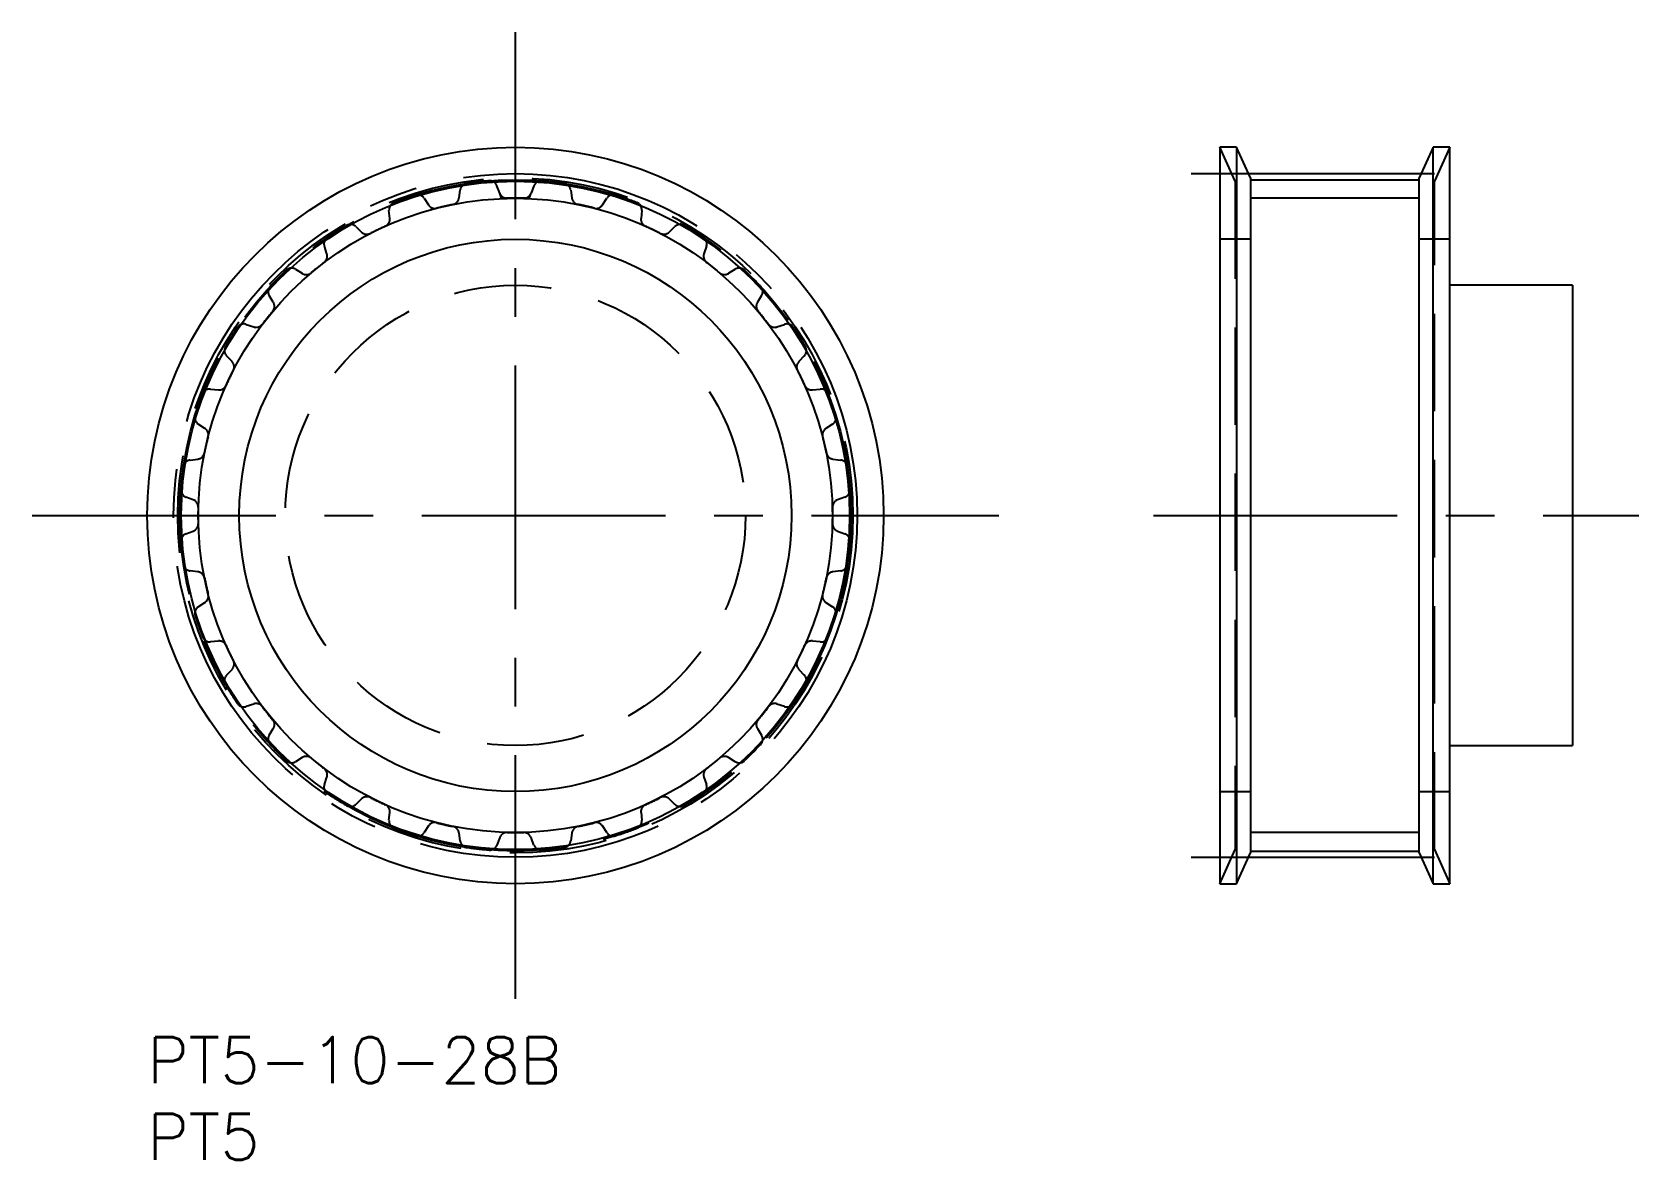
# Model space of a CAD drawing. Extents: x -7 to 97, y -8 to 66.
import ezdxf

# ---------------------------------------------------------------- set-up
doc = ezdxf.new("R2010")
doc.units = 0
doc.header["$LTSCALE"] = 0.5
for name, pattern in [('CENTER', [50.8, 31.75, -6.35, 6.35, -6.35]), ('DASHED', [19.05, 12.7, -6.35]), ('PHANTOM', [63.5, 31.75, -6.35, 6.35, -6.35, 6.35, -6.35])]:
    doc.linetypes.add(name, pattern=pattern)
for name, color, linetype in [('MSM_CENTER', 1, 'CENTER'), ('MSM_CONTINUOUS', 7, 'CONTINUOUS'), ('MSM_DASHED', 4, 'DASHED'), ('MSM_IMAGINARY', 6, 'PHANTOM'), ('MSM_NARROW', 5, 'CONTINUOUS'), ('MSM_PART_NUMBER', 7, 'CONTINUOUS')]:
    doc.layers.add(name, color=color, linetype=linetype)
doc.styles.get("Standard").update_dxf_attribs({"font": 'txt.shx', "height": 3, "bigfont": 'bigfont.shx'})

msp = doc.modelspace()

# ---------------------------------------------------------------- linework, layer by layer
at = {"layer": 'MSM_CENTER'}
for p, q in [((24, 2.5), (24, 65.5)), ((68.04, 56.28), (86.79, 56.28)), ((-7.5, 34), (55.5, 34)), ((65.6, 34), (97.23, 34)), ((68.04, 11.72), (86.79, 11.72))]:
    msp.add_line(p, q, dxfattribs=at)
msp.add_circle((24, 34), 22.28, dxfattribs=at)
at = {"layer": 'MSM_CONTINUOUS'}
for p, q in [((71.01, 58), (69.91, 58)), ((69.91, 58), (69.91, 10)), ((71.91, 56), (71.01, 58)), ((71.01, 58), (71.01, 10)), ((83.82, 58), (82.91, 56)), ((84.91, 58), (83.82, 58)), ((83.82, 10), (83.82, 58)), ((84.91, 10), (84.91, 58)), ((71.91, 56), (71.91, 12)), ((71.91, 55.87), (82.91, 55.87)), ((82.91, 12), (82.91, 56)), ((92.91, 49), (84.91, 49)), ((92.91, 49), (92.91, 19)), ((84.91, 19), (92.91, 19)), ((71.01, 10), (71.91, 12)), ((71.91, 12.13), (82.91, 12.13)), ((82.91, 12), (83.82, 10)), ((69.91, 10), (71.01, 10)), ((83.82, 10), (84.91, 10))]:
    msp.add_line(p, q, dxfattribs=at)
for radius in [24, 21.78, 18]:
    msp.add_circle((24, 34), radius, dxfattribs=at)
at = {"layer": 'MSM_DASHED'}
for p, q in [((70.91, 55.78), (69.91, 58)), ((84.91, 58), (83.91, 55.78)), ((70.91, 55.78), (70.91, 12.22)), ((83.91, 12.22), (83.91, 55.78)), ((18.05, 54.67), (18.33, 54.24)), ((20.33, 54.7), (20.39, 55.21)), ((22.98, 55), (22.8, 55.48)), ((25.2, 55.48), (25.02, 55)), ((27.61, 55.21), (27.67, 54.7)), ((29.67, 54.24), (29.95, 54.67)), ((15.81, 53.36), (15.76, 53.87)), ((32.24, 53.87), (32.19, 53.36)), ((13.6, 52.83), (13.97, 52.47)), ((34.03, 52.47), (34.4, 52.83)), ((11.71, 51.05), (11.55, 51.54)), ((36.45, 51.54), (36.29, 51.05)), ((71.91, 52), (69.91, 52)), ((84.91, 52), (82.91, 52)), ((9.67, 50.05), (10.11, 49.78)), ((37.89, 49.78), (38.33, 50.05)), ((8.22, 47.89), (7.95, 48.33)), ((40.05, 48.33), (39.78, 47.89)), ((6.46, 46.45), (6.95, 46.29)), ((41.05, 46.29), (41.54, 46.45)), ((5.53, 44.03), (5.17, 44.4)), ((42.83, 44.4), (42.47, 44.03)), ((4.13, 42.24), (4.64, 42.19)), ((43.36, 42.19), (43.87, 42.24)), ((3.76, 39.67), (3.33, 39.95)), ((44.67, 39.95), (44.24, 39.67)), ((2.79, 37.61), (3.3, 37.67)), ((44.7, 37.67), (45.21, 37.61)), ((3, 35.02), (2.52, 35.2)), ((45.48, 35.2), (45, 35.02)), ((2.52, 32.8), (3, 32.98)), ((45, 32.98), (45.48, 32.8)), ((3.3, 30.33), (2.79, 30.39)), ((45.21, 30.39), (44.7, 30.33)), ((3.33, 28.05), (3.76, 28.33)), ((44.24, 28.33), (44.67, 28.05)), ((4.64, 25.81), (4.13, 25.76)), ((43.87, 25.76), (43.36, 25.81)), ((5.17, 23.6), (5.53, 23.97)), ((42.47, 23.97), (42.83, 23.6)), ((6.95, 21.71), (6.46, 21.55)), ((41.54, 21.55), (41.05, 21.71)), ((7.95, 19.67), (8.22, 20.11)), ((39.78, 20.11), (40.05, 19.67)), ((10.11, 18.22), (9.67, 17.95)), ((38.33, 17.95), (37.89, 18.22)), ((11.55, 16.46), (11.71, 16.95)), ((36.29, 16.95), (36.45, 16.46)), ((69.91, 16), (71.91, 16)), ((82.91, 16), (84.91, 16)), ((13.97, 15.53), (13.6, 15.17)), ((34.4, 15.17), (34.03, 15.53)), ((15.76, 14.13), (15.81, 14.64)), ((18.33, 13.76), (18.05, 13.33)), ((29.95, 13.33), (29.67, 13.76)), ((32.19, 14.64), (32.24, 14.13)), ((20.39, 12.79), (20.33, 13.3)), ((22.98, 13), (22.8, 12.52)), ((25.2, 12.52), (25.02, 13)), ((27.67, 13.3), (27.61, 12.79)), ((69.91, 10), (70.91, 12.22)), ((83.91, 12.22), (84.91, 10))]:
    msp.add_line(p, q, dxfattribs=at)
for radius in [22, 15]:
    msp.add_circle((24, 34), radius, dxfattribs=at)
for centre, radius, start, end in [((20.89, 55.15), 0.5, 98.3756, 172.8571), ((24, 34), 21.88, 94.4816, 98.3756), ((22.33, 55.31), 0.5, 20, 94.4816), ((25.67, 55.31), 0.5, 85.5184, 160), ((24, 34), 21.87, 81.6244, 85.5184), ((27.11, 55.15), 0.5, 7.1429, 81.6244), ((24, 34), 21.88, 107.3387, 111.2327), ((17.63, 54.4), 0.5, 32.8571, 107.3387), ((19.83, 54.76), 0.5, 281.3569, 352.8571), ((23.45, 55.17), 0.5, 200, 271.5002), ((24, 34), 20.68, 88.4998, 91.5002), ((24.55, 55.17), 0.5, 268.4997, 340), ((28.17, 54.76), 0.5, 187.1429, 258.6431), ((30.37, 54.4), 0.5, 72.6613, 147.1429), ((24, 34), 21.87, 68.7673, 72.6613), ((16.26, 53.92), 0.5, 111.2327, 185.7143), ((18.75, 54.51), 0.5, 212.8571, 284.3574), ((24, 34), 20.67, 101.3569, 104.3574), ((24, 34), 20.68, 75.6426, 78.6431), ((29.25, 54.51), 0.5, 255.6426, 327.1429), ((31.74, 53.92), 0.5, 354.2857, 68.7673), ((24, 34), 21.87, 120.1959, 124.0898), ((13.25, 52.47), 0.5, 45.7143, 120.1959), ((14.32, 52.83), 0.5, 225.7143, 297.2145), ((24, 34), 20.67, 114.214, 117.2145), ((15.32, 53.31), 0.5, 294.214, 5.7143), ((32.68, 53.31), 0.5, 174.2857, 245.786), ((24, 34), 20.67, 62.7855, 65.786), ((33.68, 52.83), 0.5, 242.7855, 314.2857), ((34.75, 52.47), 0.5, 59.8041, 134.2857), ((24, 34), 21.87, 55.9102, 59.8041), ((12.02, 51.7), 0.5, 124.0898, 198.5714), ((35.98, 51.7), 0.5, 341.4286, 55.9102), ((24, 34), 20.68, 127.0712, 130.0717), ((11.24, 50.9), 0.5, 307.0712, 18.5714), ((36.76, 50.9), 0.5, 161.4286, 232.9288), ((24, 34), 20.67, 49.9283, 52.9288), ((24, 34), 21.87, 133.053, 136.947), ((9.41, 49.62), 0.5, 58.5714, 133.053), ((10.37, 50.2), 0.5, 238.5714, 310.0717), ((37.63, 50.2), 0.5, 229.9283, 301.4286), ((38.59, 49.62), 0.5, 46.947, 121.4286), ((24, 34), 21.87, 43.053, 46.947), ((8.38, 48.59), 0.5, 136.947, 211.4286), ((39.62, 48.59), 0.5, 328.5714, 43.053), ((24, 34), 20.67, 139.9283, 142.9288), ((7.8, 47.63), 0.5, 319.9283, 31.4286), ((40.2, 47.63), 0.5, 148.5714, 220.0717), ((24, 34), 20.67, 37.0712, 40.0717), ((24, 34), 21.87, 145.9102, 149.8041), ((6.3, 45.98), 0.5, 71.4286, 145.9102), ((7.1, 46.76), 0.5, 251.4286, 322.9288), ((40.9, 46.76), 0.5, 217.0712, 288.5714), ((41.7, 45.98), 0.5, 34.0898, 108.5714), ((24, 34), 21.87, 30.1959, 34.0898), ((5.53, 44.75), 0.5, 149.8041, 224.2857), ((5.17, 43.68), 0.5, 332.7855, 44.2857), ((42.83, 43.68), 0.5, 135.7143, 207.2145), ((42.47, 44.75), 0.5, 315.7143, 30.1959), ((24, 34), 20.68, 152.7855, 155.786), ((24, 34), 20.68, 24.214, 27.2145), ((24, 34), 21.87, 158.7673, 162.6613), ((4.08, 41.74), 0.5, 84.2857, 158.7673), ((4.69, 42.68), 0.5, 264.2857, 335.786), ((43.31, 42.68), 0.5, 204.214, 275.7143), ((43.92, 41.74), 0.5, 21.2327, 95.7143), ((24, 34), 21.87, 17.3387, 21.2327), ((3.6, 40.37), 0.5, 162.6613, 237.1429), ((44.4, 40.37), 0.5, 302.8571, 17.3387), ((24, 34), 20.68, 165.6426, 168.6431), ((3.49, 39.25), 0.5, 345.6426, 57.1429), ((44.51, 39.25), 0.5, 122.8571, 194.3574), ((24, 34), 20.68, 11.3569, 14.3574), ((3.24, 38.17), 0.5, 277.1429, 348.6431), ((44.76, 38.17), 0.5, 191.3569, 262.8571), ((24, 34), 21.87, 171.6244, 175.5184), ((2.85, 37.11), 0.5, 97.1429, 171.6244), ((45.15, 37.11), 0.5, 8.3756, 82.8571), ((24, 34), 21.87, 4.4816, 8.3756), ((2.69, 35.67), 0.5, 175.5184, 250), ((45.31, 35.67), 0.5, 290, 4.4816), ((2.83, 34.55), 0.5, 358.4997, 70), ((45.17, 34.55), 0.5, 110, 181.5002), ((24, 34), 20.68, 178.4998, 181.5002), ((24, 34), 20.68, 358.4998, 1.5002), ((2.69, 32.33), 0.5, 110, 184.4816), ((2.83, 33.45), 0.5, 290, 1.5002), ((45.17, 33.45), 0.5, 178.4997, 250), ((45.31, 32.33), 0.5, 355.5184, 70), ((24, 34), 21.87, 184.4816, 188.3756), ((24, 34), 21.87, 351.6244, 355.5184), ((2.85, 30.89), 0.5, 188.3756, 262.8571), ((45.15, 30.89), 0.5, 277.1429, 351.6244), ((3.24, 29.83), 0.5, 11.3569, 82.8571), ((24, 34), 20.67, 191.3569, 194.3574), ((24, 34), 20.68, 345.6426, 348.6431), ((44.76, 29.83), 0.5, 97.1429, 168.6431), ((3.49, 28.75), 0.5, 302.8571, 14.3574), ((44.51, 28.75), 0.5, 165.6426, 237.1429), ((3.6, 27.63), 0.5, 122.8571, 197.3387), ((24, 34), 21.87, 197.3387, 201.2327), ((24, 34), 21.87, 338.7673, 342.6613), ((44.4, 27.63), 0.5, 342.6613, 57.1429), ((4.08, 26.26), 0.5, 201.2327, 275.7143), ((4.69, 25.32), 0.5, 24.214, 95.7143), ((24, 34), 20.68, 204.214, 207.2145), ((24, 34), 20.67, 332.7855, 335.786), ((43.31, 25.32), 0.5, 84.2857, 155.786), ((43.92, 26.26), 0.5, 264.2857, 338.7673), ((5.17, 24.32), 0.5, 315.7143, 27.2145), ((42.83, 24.32), 0.5, 152.7855, 224.2857), ((5.53, 23.25), 0.5, 135.7143, 210.1959), ((42.47, 23.25), 0.5, 329.8041, 44.2857), ((24, 34), 21.87, 210.1959, 214.0898), ((24, 34), 21.87, 325.9102, 329.8041), ((6.3, 22.02), 0.5, 214.0898, 288.5714), ((7.1, 21.24), 0.5, 37.0712, 108.5714), ((24, 34), 20.68, 217.0712, 220.0717), ((24, 34), 20.68, 319.9283, 322.9288), ((40.9, 21.24), 0.5, 71.4286, 142.9288), ((41.7, 22.02), 0.5, 251.4286, 325.9102), ((7.8, 20.37), 0.5, 328.5714, 40.0717), ((40.2, 20.37), 0.5, 139.9283, 211.4286), ((8.38, 19.41), 0.5, 148.5714, 223.053), ((24, 34), 21.87, 223.053, 226.947), ((24, 34), 21.87, 313.053, 316.947), ((39.62, 19.41), 0.5, 316.947, 31.4286), ((9.41, 18.38), 0.5, 226.947, 301.4286), ((10.37, 17.8), 0.5, 49.9283, 121.4286), ((24, 34), 20.68, 229.9283, 232.9288), ((24, 34), 20.68, 307.0712, 310.0717), ((37.63, 17.8), 0.5, 58.5714, 130.0717), ((38.59, 18.38), 0.5, 238.5714, 313.053), ((11.24, 17.1), 0.5, 341.4286, 52.9288), ((36.76, 17.1), 0.5, 127.0712, 198.5714), ((12.02, 16.3), 0.5, 161.4286, 235.9102), ((24, 34), 21.87, 235.9102, 239.8041), ((24, 34), 21.87, 300.1959, 304.0898), ((35.98, 16.3), 0.5, 304.0898, 18.5714), ((13.25, 15.53), 0.5, 239.8041, 314.2857), ((14.32, 15.17), 0.5, 62.7855, 134.2857), ((24, 34), 20.68, 242.7855, 245.786), ((15.32, 14.69), 0.5, 354.2857, 65.786), ((32.68, 14.69), 0.5, 114.214, 185.7143), ((24, 34), 20.68, 294.214, 297.2145), ((33.68, 15.17), 0.5, 45.7143, 117.2145), ((34.75, 15.53), 0.5, 225.7143, 300.1959), ((16.26, 14.08), 0.5, 174.2857, 248.7673), ((18.75, 13.49), 0.5, 75.6426, 147.1429), ((24, 34), 20.68, 255.6426, 258.6431), ((19.83, 13.24), 0.5, 7.1429, 78.6431), ((28.17, 13.24), 0.5, 101.3569, 172.8571), ((24, 34), 20.68, 281.3569, 284.3574), ((29.25, 13.49), 0.5, 32.8571, 104.3574), ((31.74, 14.08), 0.5, 291.2327, 5.7143), ((24, 34), 21.87, 248.7673, 252.6613), ((17.63, 13.6), 0.5, 252.6613, 327.1429), ((20.89, 12.85), 0.5, 187.1429, 261.6244), ((23.45, 12.83), 0.5, 88.4997, 160), ((24, 34), 20.67, 268.4998, 271.5002), ((24.55, 12.83), 0.5, 20, 91.5002), ((27.11, 12.85), 0.5, 278.3756, 352.8571), ((30.37, 13.6), 0.5, 212.8571, 287.3387), ((24, 34), 21.87, 287.3387, 291.2327), ((24, 34), 21.87, 261.6244, 265.5184), ((22.33, 12.69), 0.5, 265.5184, 340), ((25.67, 12.69), 0.5, 200, 274.4816), ((24, 34), 21.87, 274.4816, 278.3756)]:
    msp.add_arc(centre, radius, start, end, dxfattribs=at)
at = {"layer": 'MSM_IMAGINARY'}
msp.add_circle((24, 34), 21.87, dxfattribs=at)
at = {"layer": 'MSM_NARROW'}
for p, q in [((23.1, 54.66), (22.98, 55)), ((24.9, 54.66), (25.02, 55)), ((82.91, 54.67), (71.91, 54.67)), ((82.91, 13.33), (71.91, 13.33))]:
    msp.add_line(p, q, dxfattribs=at)
msp.add_circle((24, 34), 20.67, dxfattribs=at)
for start, end in [(91.5002, 92.4949), (87.5051, 88.4998)]:
    msp.add_arc((24, 34), 20.68, start, end, dxfattribs=at)

# ---------------------------------------------------------------- texts
at = {"layer": 'MSM_PART_NUMBER'}
for s, p in [('PT5-10-28B', (0, -3)), ('PT5', (0, -8))]:
    msp.add_text(s, height=3, dxfattribs=at).set_placement(p)

doc.saveas('drawing.dxf')
